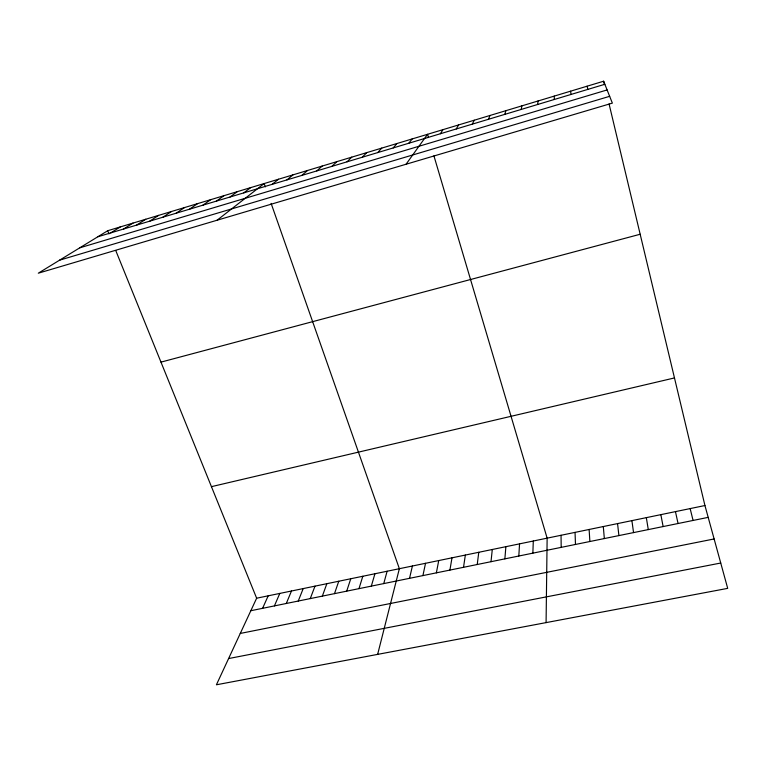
<?xml version="1.0" encoding="UTF-8"?>
<svg xmlns="http://www.w3.org/2000/svg" width="766" height="766" viewBox="0 0 766 766"><rect width="100%" height="100%" fill="white"/><g stroke="black" fill="none" stroke-linecap="round" stroke-linejoin="round"><path stroke-width="1.15" d="M554.258 99.494L554.268 96.095M546.081 622.624L547.135 538.153L433.92 155.843M532.858 553.148L533.299 541.016M518.821 556.02L519.549 543.86M504.871 558.864L505.876 546.685M491.006 561.698L492.289 549.49M537.636 104.502L538.038 100.988M477.228 564.513L478.779 552.286M463.526 567.309L465.345 555.063M449.91 570.086L451.997 557.82M436.371 572.853L438.726 560.568M422.909 575.592L425.532 563.297M521.129 109.461L521.924 105.842M409.532 578.33L412.405 566.007M377.638 654.384L399.364 568.698L271.116 203.392M383.747 583.587L387.117 571.235M371.328 586.124L374.928 573.753M358.976 588.642L362.816 576.262M504.746 114.393L505.914 110.668M346.701 591.151L350.761 578.751M334.483 593.65L338.773 581.231M322.342 596.13L326.852 583.692M310.259 598.591L314.998 586.143M298.242 601.042L303.202 588.585M488.469 119.285L490.02 115.465M286.293 603.484L291.473 591.007M274.41 605.906L279.801 593.42M262.585 608.319L268.196 595.824M115.781 250.606L256.648 598.208L216.414 684.785L727.7 588.365L704.94 505.531L609.066 103.946M472.306 124.14L474.24 120.224M456.268 128.966L458.566 124.944M440.335 133.763L442.997 129.636M406.066 164.23L427.533 134.299L428.491 137.545M408.795 143.242L412.175 138.933M393.197 147.934L396.922 143.529M377.705 152.597L381.774 148.097M362.308 157.221L366.723 152.635M347.027 161.817L351.776 157.135M331.85 166.385L336.935 161.616M316.779 170.923L322.18 166.059M301.804 175.424L307.53 170.483M286.934 179.895L292.976 174.868M272.16 184.338L278.518 179.225M217.094 220.215L264.155 183.553L265.314 186.866M243.722 192.888L250.674 187.622M230.039 197.006L237.278 191.663M216.443 201.094L223.969 195.675M202.933 205.154L210.736 199.658M189.508 209.195L197.58 203.622M176.17 213.207L184.51 207.567M162.909 217.19L171.517 211.483M149.734 221.154L158.6 215.38M136.645 225.089L145.77 219.248M123.623 229.005L133.006 223.088M110.697 232.893L120.329 226.918M107.719 230.719L38.3 273.194L612.36 103.123L603.637 81.215L107.719 230.719L109.002 233.869M97.837 236.761L604.862 84.279M79.769 247.82L607.112 89.938M59.595 260.162L609.65 96.315M160.975 362.127L640.175 234.252M211.445 486.659L674.482 377.935M256.648 598.208L704.94 505.531M250.827 610.722L708.186 517.366M240.275 633.444L714.123 538.958M228.603 658.559L720.739 563.029M587.062 86.204L587.876 89.392M690.147 508.586L693.077 520.449M603.637 81.215L604.451 84.633M675.459 511.621L678.054 523.513M660.847 514.647L663.126 526.558M646.332 517.644L648.285 529.593M631.902 520.631L633.549 532.6M570.603 91.173L571.005 94.457M617.559 523.59L618.899 535.587M603.302 526.539L604.336 538.565M589.131 529.469L589.868 541.514M575.046 532.38L575.477 544.454M561.047 535.281L561.191 547.374"/></g></svg>
